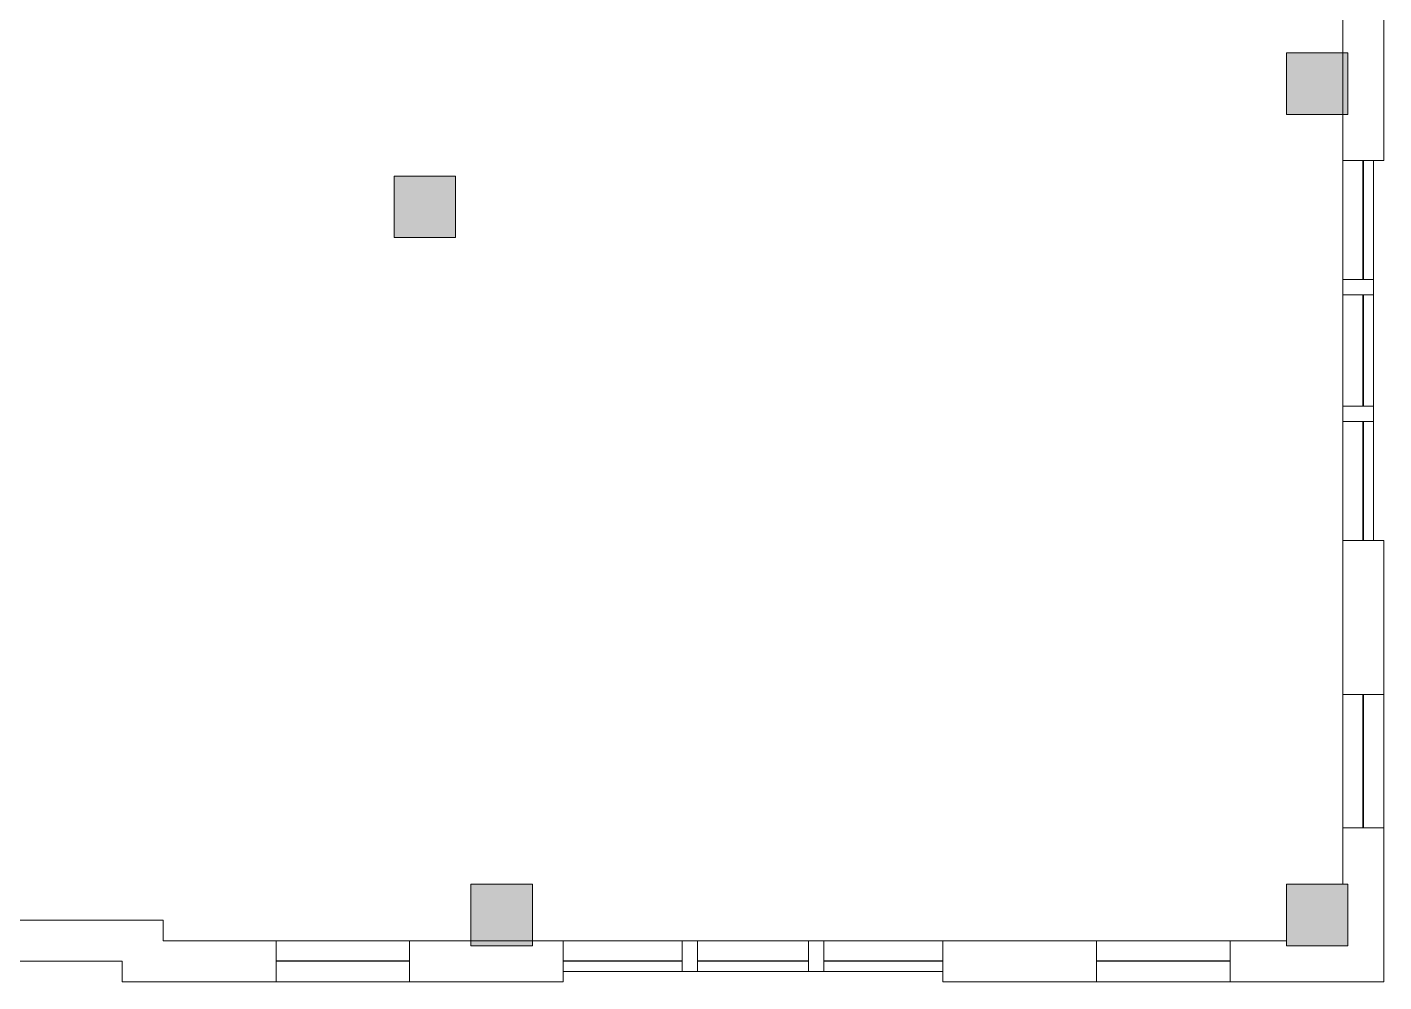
# Model space of a CAD drawing. Header units: inches. Extents: x 0 to 2535, y 0 to 2052.
# Drawn here: x 2006 to 2535, y 4 to 376 of the extents above; entities that cross this region are included whole.
import ezdxf

# ---------------------------------------------------------------- set-up
doc = ezdxf.new("R2010")
doc.units = ezdxf.units.IN
doc.header["$MEASUREMENT"] = 0
for name, color, linetype, lineweight in [('A-DETL', 90, 'Continuous', 9), ('B-CL', 7, 'Continuous', 9), ('CORE', 7, 'Continuous', 9), ('S-COLS', 52, 'Continuous', 13), ('Victor Bldg - 7th Floor_LINK_dwg', 8, 'Continuous', 9), ('WINDOWS', 7, 'Continuous', 9)]:
    doc.layers.add(name, color=color, linetype=linetype, lineweight=lineweight)

# ---------------------------------------------------------------- blocks, each defined once
blk = doc.blocks.new('Concrete-Rectangular-Column - 24_ x 24_-6972613-Level 07  POWER _ SIGNAL')
at = {"layer": 'S-COLS', "lineweight": 9}
blk.add_hatch(color=7, dxfattribs=at).paths.add_polyline_path([(12, -12), (12, 12), (-12, 12), (-12, -12)], flags=0)
at = {"layer": 'S-COLS', "color": 8, "lineweight": 20}
for p, q in [((12, 12), (-12, 12)), ((-12, 12), (-12, -12)), ((12, -12), (12, 12)), ((-12, -12), (12, -12))]:
    blk.add_line(p, q, dxfattribs=at)
blk = doc.blocks.new('Victor Bldg - 7th Floor_LINK_dwg-6972240-Level 07  POWER _ SIGNAL')
at = {"layer": 'B-CL', "flags": 128}
for points in [[(2521, 341.5), (2497, 341.5), (2497, 365.5), (2521, 365.5)], [(2149, 317.5), (2173, 317.5), (2173, 293.5), (2149, 293.5), (2149, 317.5), (2173, 317.5), (2173, 293.5), (2149, 293.5)], [(2179, 17.5), (2179, 41.5), (2203, 41.5), (2203, 17.5)], [(2497, 17.5), (2497, 41.5), (2521, 41.5), (2521, 17.5)]]:
    blk.add_lwpolyline(points, close=True, dxfattribs=at)
at = {"layer": 'CORE', "flags": 128}
for points in [[(2519, 341.5), (2519, 323.5), (2535, 323.5), (2535, 383.5), (2519, 383.5), (2519, 365.5)], [(2497, 19.5), (2475, 19.5), (2475, 3.5), (2535, 3.5), (2535, 63.5), (2519, 63.5), (2519, 41.5)], [(2203, 19.5), (2215, 19.5), (2215, 3.5), (2155, 3.5), (2155, 19.5), (2179, 19.5)]]:
    blk.add_lwpolyline(points, dxfattribs=at)
for points in [[(2535, 115.5), (2519, 115.5), (2519, 175.5), (2535, 175.5)], [(1979, 11.5), (1979, 27.5), (2059, 27.5), (2059, 19.5), (2103, 19.5), (2103, 3.5), (2043, 3.5), (2043, 11.5)], [(2423, 3.5), (2363, 3.5), (2363, 19.5), (2423, 19.5)]]:
    blk.add_lwpolyline(points, close=True, dxfattribs=at)
at = {"layer": 'WINDOWS'}
for p, q in [((2519, 175.5), (2519, 323.5)), ((2526.75, 277.17), (2526.75, 323.5)), ((2527, 277.17), (2527, 323.5)), ((2531, 175.5), (2531, 323.5)), ((2526.75, 227.83), (2526.75, 271.17)), ((2527, 227.83), (2527, 271.17)), ((2526.75, 175.5), (2526.75, 221.83)), ((2527, 175.5), (2527, 221.83)), ((2519, 115.5), (2519, 63.5)), ((2526.75, 115.5), (2526.75, 63.5)), ((2527, 115.5), (2527, 63.5)), ((2535, 115.5), (2535, 63.5)), ((2103, 19.5), (2155, 19.5)), ((2215, 19.5), (2363, 19.5)), ((2423, 19.5), (2475, 19.5)), ((2103, 11.75), (2155, 11.75)), ((2103, 11.5), (2155, 11.5)), ((2215, 11.75), (2261.33, 11.75)), ((2215, 11.5), (2261.33, 11.5)), ((2267.33, 11.75), (2310.67, 11.75)), ((2267.33, 11.5), (2310.67, 11.5)), ((2316.67, 11.75), (2363, 11.75)), ((2316.67, 11.5), (2363, 11.5)), ((2423, 11.75), (2475, 11.75)), ((2423, 11.5), (2475, 11.5)), ((2215, 7.5), (2363, 7.5)), ((2103, 3.5), (2155, 3.5)), ((2423, 3.5), (2475, 3.5))]:
    blk.add_line(p, q, dxfattribs=at)
at = {"layer": 'WINDOWS', "flags": 128}
for points in [[(2519, 277.17), (2531, 277.17), (2531, 271.17), (2519, 271.17)], [(2519, 227.83), (2531, 227.83), (2531, 221.83), (2519, 221.83)], [(2267.33, 19.5), (2267.33, 7.5), (2261.33, 7.5), (2261.33, 19.5)], [(2316.67, 19.5), (2316.67, 7.5), (2310.67, 7.5), (2310.67, 19.5)]]:
    blk.add_lwpolyline(points, close=True, dxfattribs=at)

msp = doc.modelspace()

# ---------------------------------------------------------------- linework, layer by layer
at = {"layer": 'A-DETL'}
for p, q in [((2519, 41.5), (2519, 479.5)), ((2497, 19.5), (2497, 41.5)), ((2497, 41.5), (2519, 41.5)), ((1093, 27.5), (2059, 27.5)), ((2059, 27.5), (2059, 19.5)), ((2059, 19.5), (2497, 19.5))]:
    msp.add_line(p, q, dxfattribs=at)

# ---------------------------------------------------------------- block references
at = {"layer": 'S-COLS', "lineweight": 9}
for p in [(2509, 353.5), (2161, 305.5), (2191, 29.5), (2509, 29.5)]:
    msp.add_blockref('Concrete-Rectangular-Column - 24_ x 24_-6972613-Level 07  POWER _ SIGNAL', p, dxfattribs=at)
at = {"layer": 'Victor Bldg - 7th Floor_LINK_dwg', "color": 7}
msp.add_blockref('Victor Bldg - 7th Floor_LINK_dwg-6972240-Level 07  POWER _ SIGNAL', (0, 0), dxfattribs=at)

doc.saveas('drawing.dxf')
